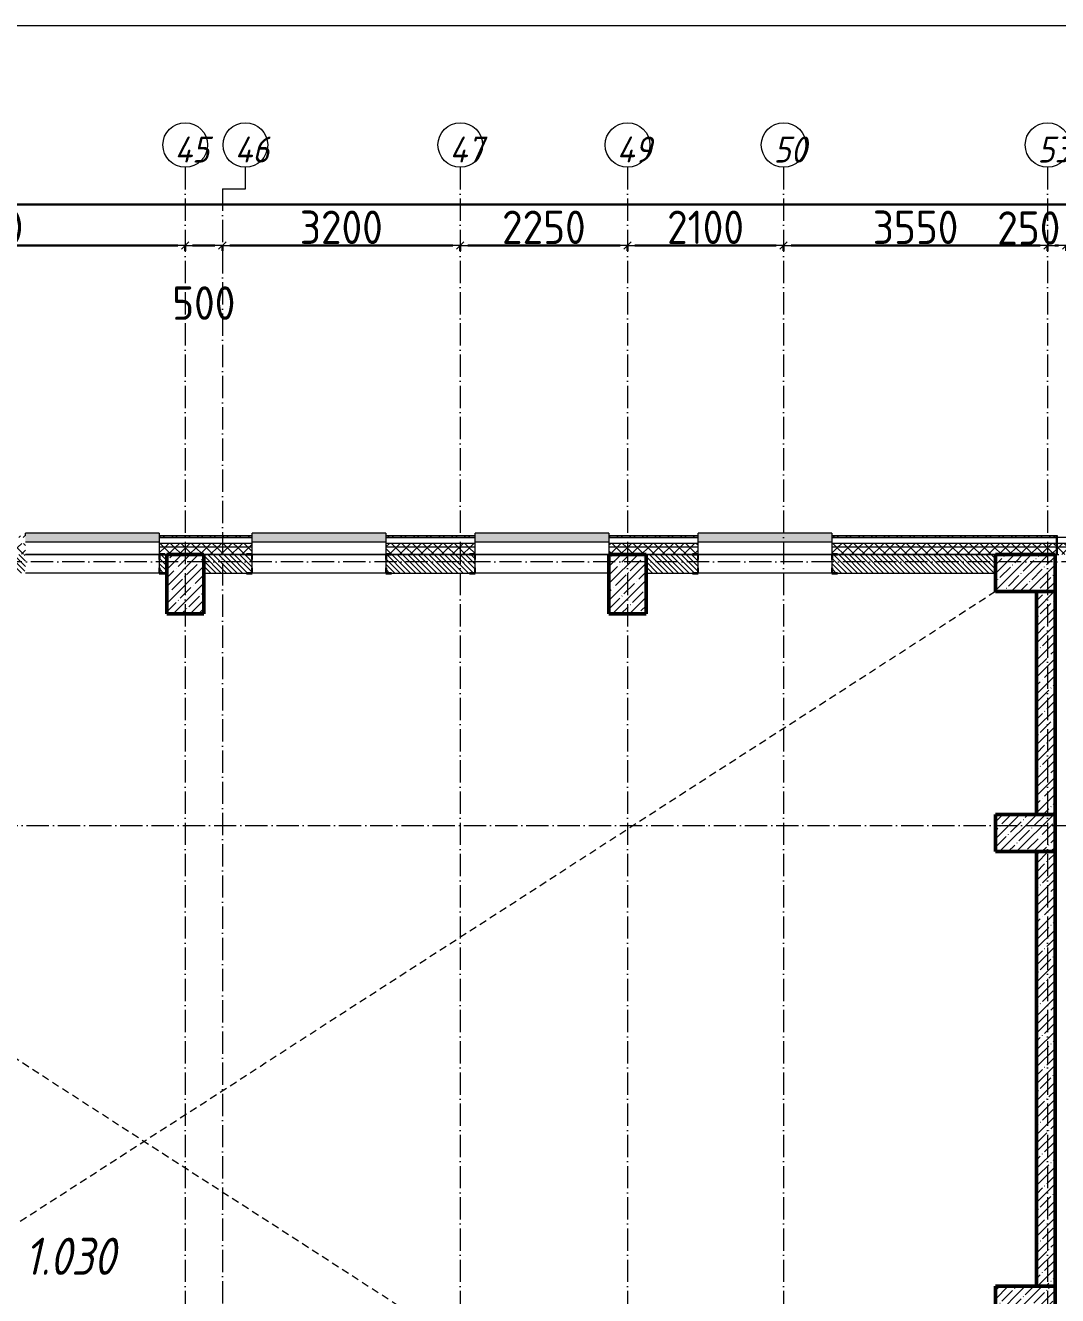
# Model space of a CAD drawing. Header units: millimetres. Extents: x -17017 to 628417, y -109036 to 199237.
# Drawn here: x 104110 to 117995, y 139420 to 156516 of the extents above; entities that cross this region are included whole.
import ezdxf

# ---------------------------------------------------------------- set-up
doc = ezdxf.new("R2010")
doc.units = ezdxf.units.MM
doc.linetypes.add('200_ШТРИХ_ш1п0_6_', pattern=[160, 100, -60])
doc.linetypes.add('50_200_ШТРИХ_1Т_ш5_п1_п1_', pattern=[700, 500, -100, 0, -100])
for name, color, linetype, lineweight in [('3.1) ЖБ окна 1.2 м', 102, 'Continuous', 30), ('A-____-____-DIMS', 7, 'Continuous', 9), ('A-DETL-____-OTLN-3', 7, '200_ШТРИХ_ш1п0_6_', 9), ('A-GENM-____-MCUT', 7, 'Continuous', 25), ('A-GENM-____-OTLN-1', 7, 'Continuous', 25), ('A-GLAZ-____-OTLN', 7, 'Continuous', 9), ('A-WALL-____-MCUT', 7, 'Continuous', 13), ('A-WALL-____-MCUT-1', 7, 'Continuous', 9), ('A-WALL-____-MCUT-2', 7, 'Continuous', 50), ('A-WALL-____-OTLN', 7, 'Continuous', 9), ('A-WALL-____-PATT-1', 7, 'Continuous', 9), ('A-WALL-FNSH-MCUT-1', 7, 'Continuous', 9), ('S-COLS-____-MCUT', 7, 'Continuous', 50), ('S-COLS-____-OTLN', 7, 'Continuous', 9), ('S-GRID-____-IDEN', 7, 'Continuous', 9), ('S-GRID-____-OTLN', 7, 'Continuous', 9), ('S-GRID-____-OTLN-1', 7, '50_200_ШТРИХ_1Т_ш5_п1_п1_', 9), ('Марки помещений', 7, 'Continuous', 9)]:
    doc.layers.add(name, color=color, linetype=linetype, lineweight=lineweight)
doc.layers.add('A-GLAZ-____-OTLN-1', color=7, linetype='Continuous', lineweight=9, true_color=0xc0c0c0)
doc.styles.add('ISOCPEUR_I_2', font='isocpeui.ttf', dxfattribs={"width": 0.85, "height": 2.3})
doc.styles.add('ISOCPEUR_I_9', font='isocpeui.ttf', dxfattribs={"width": 0.9, "height": 250})
doc.styles.add('СПДС', font='isocpeur.ttf', dxfattribs={"width": 0.9})
doc.dimstyles.new('Размера А3', dxfattribs={"dimtxt": 200, "dimasz": 100, "dimexe": 70, "dimexo": 100, "dimgap": 20, "dimtad": 1, "dimdec": 0, "dimrnd": 10, "dimzin": 0, "dimdsep": 46, "dimtxsty": 'СПДС', "dimblk": 'ARROWHEAD_6', "dimcen": 1, "dimclrd": 256, "dimclre": 256, "dimclrt": 256, "dimazin": 0, "dimtfac": 1, "dimtdec": 0, "dimtmove": 2, "dimatfit": 3, "dimfxl": 1, "dimtolj": 1, "dimtzin": 0, "dimarcsym": 0})
pattern_1 = [(45, (43259.71, 63713.66), (-70.71068, 70.71068), []), (135, (43259.71, 63713.66), (-70.71068, -70.71068), [])]
pattern_2 = [(45, (43259.71, 63713.66), (-114.04925, 114.04925), []), (45, (43373.76, 63713.66), (-114.04925, 114.04925), [201.612, -40.322, 3.353, -36.97])]
pattern_3 = [(135, (43259.71, 63713.66), (-35.35534, -35.35534), [])]

# ---------------------------------------------------------------- blocks, each defined once
blk = doc.blocks.new('BSC_Колонна _Прямоугольная - 500х800-V79-АР1_План отверстий 2 этажа в осях 1-64_Ю-ЯЯ')
at = {"layer": 'S-COLS-____-OTLN'}
h = blk.add_hatch(dxfattribs=at)
h.set_pattern_fill('FP_92', color=256, style=0, pattern_type=2)
h.set_pattern_definition([(225, (63000, 85281.04), (114.04925, -114.04925), []), (225, (62885.95, 85281.04), (114.04925, -114.04925), [201.613, -40.323, 3.353, -36.97])])
h.paths.add_polyline_path([(250, 400), (-250, 400), (-250, -400), (250, -400)], flags=0)
at = {"layer": 'S-COLS-____-MCUT'}
for p, q in [((250, 400), (-250, 400)), ((-250, 400), (-250, -400)), ((250, -400), (250, 400)), ((-250, -400), (250, -400))]:
    blk.add_line(p, q, dxfattribs=at)
blk = doc.blocks.new('BSC_Колонна _Прямоугольная - 500х800-V80-АР1_План отверстий 2 этажа в осях 1-64_Ю-ЯЯ')
at = {"layer": 'S-COLS-____-OTLN'}
h = blk.add_hatch(dxfattribs=at)
h.set_pattern_fill('FP_93', color=256, style=0, pattern_type=2)
h.set_pattern_definition([(225, (68950, 85281.04), (114.04925, -114.04925), []), (225, (68835.95, 85281.04), (114.04925, -114.04925), [201.613, -40.323, 3.353, -36.97])])
h.paths.add_polyline_path([(250, 400), (-250, 400), (-250, -400), (250, -400)], flags=0)
at = {"layer": 'S-COLS-____-MCUT'}
for p, q in [((250, 400), (-250, 400)), ((-250, 400), (-250, -400)), ((250, -400), (250, 400)), ((-250, -400), (250, -400))]:
    blk.add_line(p, q, dxfattribs=at)
blk = doc.blocks.new('BSC_Колонна _Прямоугольная - 500х800-V81-АР1_План отверстий 2 этажа в осях 1-64_Ю-ЯЯ')
at = {"layer": 'S-COLS-____-OTLN'}
h = blk.add_hatch(dxfattribs=at)
h.set_pattern_fill('FP_94', color=256, style=0, pattern_type=2)
h.set_pattern_definition([(315, (-85431.04, 74300), (114.04925, 114.04925), []), (315, (-85431.04, 74185.95), (114.04925, 114.04925), [201.613, -40.323, 3.353, -36.97])])
h.paths.add_polyline_path([(-250, 400), (-250, -400), (250, -400), (250, 400)], flags=0)
at = {"layer": 'S-COLS-____-MCUT'}
for p, q in [((250, 400), (-250, 400)), ((-250, 400), (-250, -400)), ((250, -400), (250, 400)), ((-250, -400), (250, -400))]:
    blk.add_line(p, q, dxfattribs=at)
blk = doc.blocks.new('BSC_Колонна _Прямоугольная - 500х800-V82-АР1_План отверстий 2 этажа в осях 1-64_Ю-ЯЯ')
at = {"layer": 'S-COLS-____-OTLN'}
h = blk.add_hatch(dxfattribs=at)
h.set_pattern_fill('FP_95', color=256, style=0, pattern_type=2)
h.set_pattern_definition([(315, (-81931.04, 74300), (114.04925, 114.04925), []), (315, (-81931.04, 74185.95), (114.04925, 114.04925), [201.613, -40.323, 3.353, -36.97])])
h.paths.add_polyline_path([(-250, 400), (-250, -400), (250, -400), (250, 400)], flags=0)
at = {"layer": 'S-COLS-____-MCUT'}
for p, q in [((250, 400), (-250, 400)), ((-250, 400), (-250, -400)), ((250, -400), (250, 400)), ((-250, -400), (250, -400))]:
    blk.add_line(p, q, dxfattribs=at)
blk = doc.blocks.new('BSC_Колонна _Прямоугольная - 500х800-V83-АР1_План отверстий 2 этажа в осях 1-64_Ю-ЯЯ')
at = {"layer": 'S-COLS-____-OTLN'}
h = blk.add_hatch(dxfattribs=at)
h.set_pattern_fill('FP_96', color=256, style=0, pattern_type=2)
h.set_pattern_definition([(315, (-75581.04, 74300), (114.04925, 114.04925), []), (315, (-75581.04, 74185.95), (114.04925, 114.04925), [201.613, -40.323, 3.353, -36.97])])
h.paths.add_polyline_path([(-250, 400), (-250, -400), (250, -400), (250, 400)], flags=0)
at = {"layer": 'S-COLS-____-MCUT'}
for p, q in [((250, 400), (-250, 400)), ((-250, 400), (-250, -400)), ((250, -400), (250, 400)), ((-250, -400), (250, -400))]:
    blk.add_line(p, q, dxfattribs=at)
blk = doc.blocks.new('Фахверк_СКБ_Уголок - 250_2700-27497298-АР1_План отверстий 2 этажа в осях 1-64_Ю-ЯЯ')
at = {"layer": 'A-GENM-____-MCUT'}
for p, q in [((200, 181), (125, 181)), ((125, 181), (125, 106)), ((131, 106), (131, 175)), ((131, 175), (200, 175)), ((200, 175), (200, 181)), ((125, 106), (131, 106)), ((131, -6), (125, -6)), ((125, -6), (125, -81)), ((125, -81), (200, -81)), ((131, -75), (131, -6)), ((200, -75), (131, -75)), ((200, -81), (200, -75))]:
    blk.add_line(p, q, dxfattribs=at)
blk = doc.blocks.new('Фахверк_СКБ_Уголок - 250_2700_1-27501432-АР1_План отверстий 2 этажа в осях 1-64_Ю-ЯЯ')
at = {"layer": 'A-GENM-____-MCUT'}
for p, q in [((200, 181), (125, 181)), ((125, 181), (125, 106)), ((131, 106), (131, 175)), ((131, 175), (200, 175)), ((200, 175), (200, 181)), ((125, 106), (131, 106)), ((131, -6), (125, -6)), ((125, -6), (125, -81)), ((125, -81), (200, -81)), ((131, -75), (131, -6)), ((200, -75), (131, -75)), ((200, -81), (200, -75))]:
    blk.add_line(p, q, dxfattribs=at)
blk = doc.blocks.new('Отлив_СКБ - Отлив витража_120_НВФ-31885689-АР1_План отверстий 2 этажа в осях 1-64_Ю-ЯЯ')
at = {"layer": 'A-GLAZ-____-OTLN-1'}
for points in [[(1800, 2), (1800, 120), (0, 120), (0, 2), (737, 2)], [(1800, 0), (1800, 2), (0, 2), (0, 0), (737, 0)]]:
    blk.add_hatch(color=256, dxfattribs=at).paths.add_polyline_path(points, flags=0)
at = {"layer": 'A-GLAZ-____-OTLN'}
for p, q in [((0, 83), (0, 120)), ((1800, 120), (0, 120)), ((0, 2), (1800, 2)), ((1800, 120), (1800, 83)), ((1800, 0), (0, 0))]:
    blk.add_line(p, q, dxfattribs=at)
blk = doc.blocks.new('Стены 2 - Стены 4-31194547-АР1_План отверстий 2 этажа в осях 1-64_Ю-ЯЯ')
at = {"layer": 'A-WALL-____-MCUT'}
for p, q in [((-1799, 41030), (-1799, 41010)), ((-1549, 41030), (-1799, 41030)), ((-1799, 41010), (-1549, 41010)), ((-1549, 41010), (-1549, 41030))]:
    blk.add_line(p, q, dxfattribs=at)
blk = doc.blocks.new('Ось сетки - Круг_Ø6_00__ISO-2_5_0_9K_-25732049-АР1_План отверстий 2 этажа в осях 1-64_Ю-ЯЯ')
at = {"layer": 'S-GRID-____-IDEN'}
blk.add_circle((0, 0), 3, dxfattribs=at)
blk = doc.blocks.new('ARROWHEAD_6')
at = {"color": 0, "linetype": 'Continuous'}
for p, q in [((0, 0), (-1, 0)), ((-0.5, -0.5), (0.5, 0.5))]:
    blk.add_line(p, q, dxfattribs=at)
blk = doc.blocks.new('*D2780')
at = {"layer": 'A-____-____-DIMS', "lineweight": -2, "transparency": 16777216}
for p, q in [((41908, 548862), (41908, 548786)), ((42008, 548856), (47308, 548856)), ((47408, 548862), (47408, 548786))]:
    blk.add_line(p, q, dxfattribs=at)
at = {"layer": 'Defpoints', "color": 0, "transparency": 16777216}
for p in [(41908, 548962), (47408, 548962), (47408, 548856)]:
    blk.add_point(p, dxfattribs=at)
at = {"layer": 'A-____-____-DIMS', "lineweight": -2, "transparency": 16777216, "xscale": 100, "yscale": 100, "zscale": 100, "rotation": 180}
blk.add_blockref('ARROWHEAD_6', (41908, 548856), dxfattribs=at)
at = {"layer": 'A-____-____-DIMS', "lineweight": -2, "transparency": 16777216, "xscale": 100, "yscale": 100, "zscale": 100}
blk.add_blockref('ARROWHEAD_6', (47408, 548856), dxfattribs=at)
at = {"layer": 'A-____-____-DIMS', "transparency": 16777216, "insert": (44658, 549101), "char_height": 450, "width": 2.49, "attachment_point": 5, "style": 'СПДС'}
blk.add_mtext('\\A1;5500', dxfattribs=at)
blk = doc.blocks.new('*D2781')
at = {"layer": 'A-____-____-DIMS', "lineweight": -2, "transparency": 16777216}
for p, q in [((47408, 548862), (47408, 548786)), ((47508, 548856), (47808, 548856)), ((47908, 548862), (47908, 548786))]:
    blk.add_line(p, q, dxfattribs=at)
at = {"layer": 'Defpoints', "color": 0, "transparency": 16777216}
for p in [(47408, 548962), (47908, 548962), (47908, 548856)]:
    blk.add_point(p, dxfattribs=at)
at = {"layer": 'A-____-____-DIMS', "lineweight": -2, "transparency": 16777216, "xscale": 100, "yscale": 100, "zscale": 100, "rotation": 180}
blk.add_blockref('ARROWHEAD_6', (47408, 548856), dxfattribs=at)
at = {"layer": 'A-____-____-DIMS', "lineweight": -2, "transparency": 16777216, "xscale": 100, "yscale": 100, "zscale": 100}
blk.add_blockref('ARROWHEAD_6', (47908, 548856), dxfattribs=at)
at = {"layer": 'A-____-____-DIMS', "transparency": 16777216, "insert": (47658, 548081), "char_height": 450, "width": 1.87, "attachment_point": 5, "style": 'СПДС'}
blk.add_mtext('\\A1;500', dxfattribs=at)
blk = doc.blocks.new('*D2782')
at = {"layer": 'A-____-____-DIMS', "lineweight": -2, "transparency": 16777216}
for p, q in [((47908, 548862), (47908, 548786)), ((48008, 548856), (51008, 548856)), ((51108, 548862), (51108, 548786))]:
    blk.add_line(p, q, dxfattribs=at)
at = {"layer": 'Defpoints', "color": 0, "transparency": 16777216}
for p in [(47908, 548962), (51108, 548962), (51108, 548856)]:
    blk.add_point(p, dxfattribs=at)
at = {"layer": 'A-____-____-DIMS', "lineweight": -2, "transparency": 16777216, "xscale": 100, "yscale": 100, "zscale": 100, "rotation": 180}
blk.add_blockref('ARROWHEAD_6', (47908, 548856), dxfattribs=at)
at = {"layer": 'A-____-____-DIMS', "lineweight": -2, "transparency": 16777216, "xscale": 100, "yscale": 100, "zscale": 100}
blk.add_blockref('ARROWHEAD_6', (51108, 548856), dxfattribs=at)
at = {"layer": 'A-____-____-DIMS', "transparency": 16777216, "insert": (49508, 549101), "char_height": 450, "width": 2.49, "attachment_point": 5, "style": 'СПДС'}
blk.add_mtext('\\A1;3200', dxfattribs=at)
blk = doc.blocks.new('*D2783')
at = {"layer": 'A-____-____-DIMS', "lineweight": -2, "transparency": 16777216}
for p, q in [((51108, 548862), (51108, 548786)), ((51208, 548856), (53258, 548856)), ((53358, 548862), (53358, 548786))]:
    blk.add_line(p, q, dxfattribs=at)
at = {"layer": 'Defpoints', "color": 0, "transparency": 16777216}
for p in [(51108, 548962), (53358, 548962), (53358, 548856)]:
    blk.add_point(p, dxfattribs=at)
at = {"layer": 'A-____-____-DIMS', "lineweight": -2, "transparency": 16777216, "xscale": 100, "yscale": 100, "zscale": 100, "rotation": 180}
blk.add_blockref('ARROWHEAD_6', (51108, 548856), dxfattribs=at)
at = {"layer": 'A-____-____-DIMS', "lineweight": -2, "transparency": 16777216, "xscale": 100, "yscale": 100, "zscale": 100}
blk.add_blockref('ARROWHEAD_6', (53358, 548856), dxfattribs=at)
at = {"layer": 'A-____-____-DIMS', "transparency": 16777216, "insert": (52233, 549101), "char_height": 450, "width": 2.49, "attachment_point": 5, "style": 'СПДС'}
blk.add_mtext('\\A1;2250', dxfattribs=at)
blk = doc.blocks.new('*D2784')
at = {"layer": 'A-____-____-DIMS', "lineweight": -2, "transparency": 16777216}
for p, q in [((53358, 548862), (53358, 548786)), ((53458, 548856), (55358, 548856)), ((55458, 548862), (55458, 548786))]:
    blk.add_line(p, q, dxfattribs=at)
at = {"layer": 'Defpoints', "color": 0, "transparency": 16777216}
for p in [(53358, 548962), (55458, 548962), (55458, 548856)]:
    blk.add_point(p, dxfattribs=at)
at = {"layer": 'A-____-____-DIMS', "lineweight": -2, "transparency": 16777216, "xscale": 100, "yscale": 100, "zscale": 100, "rotation": 180}
blk.add_blockref('ARROWHEAD_6', (53358, 548856), dxfattribs=at)
at = {"layer": 'A-____-____-DIMS', "lineweight": -2, "transparency": 16777216, "xscale": 100, "yscale": 100, "zscale": 100}
blk.add_blockref('ARROWHEAD_6', (55458, 548856), dxfattribs=at)
at = {"layer": 'A-____-____-DIMS', "transparency": 16777216, "insert": (54408, 549101), "char_height": 450, "width": 2.3, "attachment_point": 5, "style": 'СПДС'}
blk.add_mtext('\\A1;2100', dxfattribs=at)
blk = doc.blocks.new('*D2785')
at = {"layer": 'A-____-____-DIMS', "lineweight": -2, "transparency": 16777216}
for p, q in [((55458, 548862), (55458, 548786)), ((55558, 548856), (58908, 548856)), ((59008, 548862), (59008, 548786))]:
    blk.add_line(p, q, dxfattribs=at)
at = {"layer": 'Defpoints', "color": 0, "transparency": 16777216}
for p in [(55458, 548962), (59008, 548962), (59008, 548856)]:
    blk.add_point(p, dxfattribs=at)
at = {"layer": 'A-____-____-DIMS', "lineweight": -2, "transparency": 16777216, "xscale": 100, "yscale": 100, "zscale": 100, "rotation": 180}
blk.add_blockref('ARROWHEAD_6', (55458, 548856), dxfattribs=at)
at = {"layer": 'A-____-____-DIMS', "lineweight": -2, "transparency": 16777216, "xscale": 100, "yscale": 100, "zscale": 100}
blk.add_blockref('ARROWHEAD_6', (59008, 548856), dxfattribs=at)
at = {"layer": 'A-____-____-DIMS', "transparency": 16777216, "insert": (57233, 549101), "char_height": 450, "width": 2.49, "attachment_point": 5, "style": 'СПДС'}
blk.add_mtext('\\A1;3550', dxfattribs=at)
blk = doc.blocks.new('*D2786')
at = {"layer": 'A-____-____-DIMS', "lineweight": -2, "transparency": 16777216}
for p, q in [((59008, 548862), (59008, 548786)), ((59108, 548856), (59158, 548856)), ((59258, 548862), (59258, 548786))]:
    blk.add_line(p, q, dxfattribs=at)
at = {"layer": 'Defpoints', "color": 0, "transparency": 16777216}
for p in [(59008, 548962), (59258, 548962), (59258, 548856)]:
    blk.add_point(p, dxfattribs=at)
at = {"layer": 'A-____-____-DIMS', "lineweight": -2, "transparency": 16777216, "xscale": 100, "yscale": 100, "zscale": 100, "rotation": 180}
blk.add_blockref('ARROWHEAD_6', (59008, 548856), dxfattribs=at)
at = {"layer": 'A-____-____-DIMS', "lineweight": -2, "transparency": 16777216, "xscale": 100, "yscale": 100, "zscale": 100}
blk.add_blockref('ARROWHEAD_6', (59258, 548856), dxfattribs=at)
at = {"layer": 'A-____-____-DIMS', "transparency": 16777216, "insert": (58332, 549316), "char_height": 450, "width": 1.87, "attachment_point": 1, "line_spacing_factor": 1.149209, "style": 'СПДС'}
blk.add_mtext('\\A1;250', dxfattribs=at)
blk = doc.blocks.new('*D2793')
at = {"layer": 'A-____-____-DIMS', "lineweight": -2, "transparency": 16777216}
for p, q in [((-17942, 549415), (-17942, 549339)), ((-17842, 549409), (32942, 549409)), ((85458, 549409), (34521, 549409)), ((85558, 549415), (85558, 549339))]:
    blk.add_line(p, q, dxfattribs=at)
at = {"layer": 'Defpoints', "color": 0, "transparency": 16777216}
for p in [(-17942, 549515), (85558, 549515), (85558, 549409)]:
    blk.add_point(p, dxfattribs=at)
at = {"layer": 'A-____-____-DIMS', "lineweight": -2, "transparency": 16777216, "xscale": 100, "yscale": 100, "zscale": 100, "rotation": 180}
blk.add_blockref('ARROWHEAD_6', (-17942, 549409), dxfattribs=at)
at = {"layer": 'A-____-____-DIMS', "lineweight": -2, "transparency": 16777216, "xscale": 100, "yscale": 100, "zscale": 100}
blk.add_blockref('ARROWHEAD_6', (85558, 549409), dxfattribs=at)
at = {"layer": 'A-____-____-DIMS', "transparency": 16777216, "insert": (32962, 549869), "char_height": 450, "width": 3.54, "attachment_point": 1, "line_spacing_factor": 1.149209, "style": 'СПДС'}
blk.add_mtext('\\A1;103500', dxfattribs=at)
blk = doc.blocks.new('2этаж')
at = {"layer": 'S-GRID-____-OTLN-1', "color": 251, "ltscale": 0.6, "true_color": 0x636466}
for p, q in [((47408.3, 549908.8), (47408.3, 511907.5)), ((51108.3, 549908.8), (51108.3, 511907.5)), ((53358.3, 549908.8), (53358.3, 511907.5)), ((55458.3, 549908.8), (55458.3, 498997)), ((59008.3, 549908.8), (59008.3, 498997)), ((47908.3, 549620.5), (47908.3, 512048.6)), ((88482.7, 544597), (-20260.4, 544597)), ((-20260.4, 541047), (88482.7, 541047))]:
    blk.add_line(p, q, dxfattribs=at)
at = {"layer": 'S-GRID-____-IDEN', "xscale": 99.99999999999993, "yscale": 99.99999999999993, "zscale": 99.99999999999993, "rotation": 180}
for p in [(47408.3, 550208.8), (48217.8, 550208.8), (51108.3, 550208.8), (53358.3, 550208.8), (55458.3, 550208.8), (59008.3, 550208.8)]:
    blk.add_blockref('Ось сетки - Круг_Ø6_00__ISO-2_5_0_9K_-25732049-АР1_План отверстий 2 этажа в осях 1-64_Ю-ЯЯ', p, dxfattribs=at)
at = {"layer": 'S-GRID-____-IDEN', "char_height": 350, "attachment_point": 1, "style": 'ISOCPEUR_I_9'}
for s, insert, width in [('45', (47265, 550322.7), 425.696), ('46', (48074.4, 550322.7), 425.696), ('47', (50965, 550322.7), 425.696), ('49', (53215, 550322.7), 425.696), ('50', (55324, 550322.7), 404.05), ('53', (58874, 550322.7), 404.05)]:
    blk.add_mtext(s, dxfattribs=dict(at, insert=insert, width=width))
at = {"layer": 'A-____-____-DIMS'}
for base, p1, p2, picture, middle in [((85558.3, 549408.6), (-17941.7, 549514.7), (85558.3, 549514.7), '*D2793', (33731.2, 549568.6)), ((59258.3, 548856.4), (59008.3, 548962.5), (59258.3, 548962.5), '*D2786', (58716.7, 549016.3))]:
    dim = blk.add_linear_dim(base=base, p1=p1, p2=p2, dimstyle='Размера А3', override={"dimtxt": 450}, dxfattribs=at)
    dim.commit()
    dim.dimension.update_dxf_attribs({"geometry": picture, "text_midpoint": middle, "dimtype": 160})
for base, p1, p2, picture, middle in [((47408.3, 548856.4), (41908.3, 548962.5), (47408.3, 548962.5), '*D2780', (44658.3, 549101.4)), ((51108.3, 548856.4), (47908.3, 548962.5), (51108.3, 548962.5), '*D2782', (49508.3, 549101.4)), ((53358.3, 548856.4), (51108.3, 548962.5), (53358.3, 548962.5), '*D2783', (52233.3, 549101.4)), ((55458.3, 548856.4), (53358.3, 548962.5), (55458.3, 548962.5), '*D2784', (54408.3, 549101.4)), ((59008.3, 548856.4), (55458.3, 548962.5), (59008.3, 548962.5), '*D2785', (57233.3, 549101.4)), ((47908.3, 548856.4), (47408.3, 548962.5), (47908.3, 548962.5), '*D2781', (47658.3, 548081.4))]:
    dim = blk.add_linear_dim(base=base, p1=p1, p2=p2, dimstyle='Размера А3', override={"dimtxt": 450}, dxfattribs=at)
    dim.commit()
    dim.dimension.update_dxf_attribs({"geometry": picture, "text_midpoint": middle})

msp = doc.modelspace()

# ---------------------------------------------------------------- hatches: boundary and pattern name
at = {"layer": 'A-WALL-____-PATT-1'}
h = msp.add_hatch(dxfattribs=at)
h.set_pattern_fill('FP_3', color=256, style=0, pattern_type=2)
h.set_pattern_definition([(45, (43259.71, 63713.66), (-85.53659, 85.53659), []), (45, (43316.74, 63713.66), (-85.53659, 85.53659), [])])
h.paths.add_polyline_path([(117975, 149625), (117975, 149645), (114960, 149645), (114960, 149625), (117480, 149625)], flags=0)
h.paths.add_polyline_path([(113160, 149625), (113160, 149645), (111960, 149645), (111960, 149625)], flags=0)
h.paths.add_polyline_path([(110160, 149625), (110160, 149645), (108960, 149645), (108960, 149625)], flags=0)
h.paths.add_polyline_path([(107160, 149625), (107160, 149645), (105910, 149645), (105910, 149625), (106875, 149625)], flags=0)
h.paths.add_polyline_path([(104110, 149625), (104110, 149645), (102910, 149645), (102910, 149625), (103340, 149625)], flags=0)
h.paths.add_polyline_path([(100688, 149625), (101110, 149625), (101110, 149645), (99910, 149645), (99910, 149625)], flags=0)
h.paths.add_polyline_path([(95110, 149625), (95110, 149645), (93445, 149645), (93445, 149625), (94502, 149625)], flags=0)
h.paths.add_polyline_path([(98110, 149625), (98110, 149645), (96910, 149645), (96910, 149625)], flags=0)
h = msp.add_hatch(dxfattribs=at)
h.set_pattern_fill('FP_1', color=256, style=0, pattern_type=2)
h.set_pattern_definition(pattern_1)
h.paths.add_polyline_path([(144610, 149495), (144660, 149495), (144660, 149545), (137760, 149545), (137760, 149495), (142225, 149495)], flags=0)
h.paths.add_polyline_path([(132503, 149495), (133210, 149495), (133210, 149545), (132010, 149545), (132010, 149495)], flags=0)
h.paths.add_polyline_path([(135010, 149495), (136760, 149495), (136760, 149545), (135010, 149545)], flags=0)
h.paths.add_polyline_path([(130210, 149495), (130210, 149545), (129085, 149545), (129085, 149495), (129852, 149495)], flags=0)
h.paths.add_polyline_path([(127285, 149495), (127285, 149545), (126160, 149545), (126160, 149495), (127201, 149495)], flags=0)
h.paths.add_polyline_path([(120310, 149495), (121510, 149495), (121510, 149545), (120310, 149545)], flags=0)
h.paths.add_polyline_path([(118510, 149495), (118510, 149545), (114960, 149545), (114960, 149495), (117480, 149495)], flags=0)
h.paths.add_polyline_path([(113160, 149495), (113160, 149545), (111960, 149545), (111960, 149495)], flags=0)
h.paths.add_polyline_path([(110160, 149495), (110160, 149545), (108960, 149545), (108960, 149495)], flags=0)
h.paths.add_polyline_path([(107160, 149495), (107160, 149545), (105910, 149545), (105910, 149495), (106875, 149495)], flags=0)
h.paths.add_polyline_path([(103340, 149495), (104110, 149495), (104110, 149545), (102910, 149545), (102910, 149495)], flags=0)
h.paths.add_polyline_path([(101110, 149495), (101110, 149545), (99910, 149545), (99910, 149495), (100688, 149495)], flags=0)
h.paths.add_polyline_path([(98110, 149495), (98110, 149545), (96910, 149545), (96910, 149495)], flags=0)
h.paths.add_polyline_path([(94502, 149495), (95110, 149495), (95110, 149545), (93460, 149545), (93460, 149495), (93618, 149495)], flags=0)
h = msp.add_hatch(dxfattribs=at)
h.set_pattern_fill('FP_1', color=256, style=0, pattern_type=2)
h.set_pattern_definition(pattern_1)
h.paths.add_polyline_path([(144510, 149395), (144610, 149395), (144610, 149495), (137760, 149495), (137760, 149395), (142225, 149395)], flags=0)
h.paths.add_polyline_path([(136260, 149395), (136760, 149395), (136760, 149495), (135010, 149495), (135010, 149401), (135085, 149401), (135085, 149395), (135155, 149395)], flags=0)
h.paths.add_polyline_path([(132503, 149395), (133135, 149395), (133135, 149401), (133210, 149401), (133210, 149495), (132010, 149495), (132010, 149395)], flags=0)
h.paths.add_polyline_path([(129852, 149395), (130135, 149395), (130135, 149401), (130210, 149401), (130210, 149495), (129085, 149495), (129085, 149401), (129160, 149401), (129160, 149395)], flags=0)
h.paths.add_polyline_path([(127201, 149395), (127210, 149395), (127210, 149401), (127285, 149401), (127285, 149495), (126160, 149495), (126160, 149395), (126660, 149395)], flags=0)
h.paths.add_polyline_path([(120760, 149395), (121435, 149395), (121435, 149401), (121510, 149401), (121510, 149495), (120310, 149495), (120310, 149401), (120385, 149401), (120385, 149395)], flags=0)
h.paths.add_polyline_path([(118510, 149395), (118510, 149495), (114960, 149495), (114960, 149401), (115035, 149401), (115035, 149395), (118010, 149395)], flags=0)
h.paths.add_polyline_path([(111960, 149395), (113085, 149395), (113085, 149401), (113160, 149401), (113160, 149495), (111960, 149495)], flags=0)
h.paths.add_polyline_path([(109035, 149395), (110085, 149395), (110085, 149401), (110160, 149401), (110160, 149495), (108960, 149495), (108960, 149401), (109035, 149401)], flags=0)
h.paths.add_polyline_path([(107085, 149395), (107085, 149401), (107160, 149401), (107160, 149495), (105910, 149495), (105910, 149401), (105985, 149401), (105985, 149395), (106875, 149395)], flags=0)
h.paths.add_polyline_path([(104035, 149395), (104035, 149401), (104110, 149401), (104110, 149495), (102910, 149495), (102910, 149401), (102985, 149401), (102985, 149395), (103340, 149395)], flags=0)
h.paths.add_polyline_path([(101035, 149395), (101035, 149401), (101110, 149401), (101110, 149495), (99910, 149495), (99910, 149401), (99985, 149401), (99985, 149395), (100688, 149395)], flags=0)
h.paths.add_polyline_path([(96985, 149395), (98035, 149395), (98035, 149401), (98110, 149401), (98110, 149495), (96910, 149495), (96910, 149401), (96985, 149401)], flags=0)
h.paths.add_polyline_path([(95035, 149395), (95035, 149401), (95110, 149401), (95110, 149495), (93460, 149495), (93460, 149395), (94502, 149395)], flags=0)
h = msp.add_hatch(dxfattribs=at)
h.set_pattern_fill('FP_6', color=256, style=0, pattern_type=2)
h.set_pattern_definition(pattern_3)
h.paths.add_polyline_path([(103340, 149145), (104104, 149145), (104104, 149214), (104110, 149214), (104110, 149326), (104104, 149326), (104104, 149395), (102916, 149395), (102916, 149326), (102910, 149326), (102910, 149214), (102916, 149214), (102916, 149145), (102985, 149145)], flags=0)
h.paths.add_polyline_path([(105916, 149145), (106010, 149145), (106010, 149395), (105916, 149395), (105916, 149326), (105910, 149326), (105910, 149214), (105916, 149214)], flags=0)
h.paths.add_polyline_path([(101104, 149145), (101104, 149214), (101110, 149214), (101110, 149326), (101104, 149326), (101104, 149395), (100510, 149395), (100510, 149145), (101035, 149145)], flags=0)
h = msp.add_hatch(dxfattribs=at)
h.set_pattern_fill('FP_6', color=256, style=0, pattern_type=2)
h.set_pattern_definition(pattern_3)
h.paths.add_polyline_path([(110085, 149145), (110154, 149145), (110154, 149214), (110160, 149214), (110160, 149326), (110154, 149326), (110154, 149395), (108966, 149395), (108966, 149326), (108960, 149326), (108960, 149214), (108966, 149214), (108966, 149145), (109035, 149145)], flags=0)
h.paths.add_polyline_path([(106875, 149145), (107154, 149145), (107154, 149214), (107160, 149214), (107160, 149326), (107154, 149326), (107154, 149395), (106510, 149395), (106510, 149145)], flags=0)
h = msp.add_hatch(dxfattribs=at)
h.set_pattern_fill('FP_6', color=256, style=0, pattern_type=2)
h.set_pattern_definition(pattern_3)
h.paths.add_polyline_path([(117160, 149145), (117160, 149395), (114966, 149395), (114966, 149326), (114960, 149326), (114960, 149214), (114966, 149214), (114966, 149145), (115035, 149145)], flags=0)
h.paths.add_polyline_path([(113085, 149145), (113154, 149145), (113154, 149214), (113160, 149214), (113160, 149326), (113154, 149326), (113154, 149395), (112460, 149395), (112460, 149145)], flags=0)
h = msp.add_hatch(dxfattribs=at)
h.set_pattern_fill('FP_13', color=256, style=0, pattern_type=2)
h.set_pattern_definition(pattern_2)
h.paths.add_polyline_path([(117960, 145895), (117960, 148895), (117710, 148895), (117710, 145895)], flags=0)
h = msp.add_hatch(dxfattribs=at)
h.set_pattern_fill('FP_13', color=256, style=0, pattern_type=2)
h.set_pattern_definition(pattern_2)
h.paths.add_polyline_path([(117710, 139545), (117960, 139545), (117960, 145395), (117710, 145395), (117710, 140311)], flags=0)

# ---------------------------------------------------------------- linework, layer by layer
at = {"color": 1, "lineweight": 0}
msp.add_lwpolyline([(35697, 156516), (148933, 156516), (148933, 57688), (35697, 57688)], close=True, dxfattribs=at)
at = {"layer": 'A-DETL-____-OTLN-3'}
for p, q in [((94260, 148895), (117160, 134095)), ((117160, 148895), (94260, 134095))]:
    msp.add_line(p, q, dxfattribs=at)
at = {"layer": 'A-WALL-____-MCUT'}
for p, q in [((105910, 149625), (105910, 149401)), ((107160, 149625), (105910, 149625)), ((105910, 149625), (107160, 149625)), ((107160, 149401), (107160, 149625)), ((108960, 149625), (108960, 149401)), ((110160, 149625), (108960, 149625)), ((108960, 149625), (110160, 149625)), ((110160, 149401), (110160, 149625)), ((111960, 149625), (111960, 149395)), ((113160, 149625), (111960, 149625)), ((111960, 149625), (113160, 149625)), ((113160, 149401), (113160, 149625)), ((114960, 149625), (114960, 149401)), ((118510, 149625), (114960, 149625)), ((114960, 149625), (117975, 149625)), ((105910, 149326), (105910, 149214)), ((105985, 149395), (106010, 149395)), ((106010, 149395), (105985, 149395)), ((106510, 149395), (107085, 149395)), ((107085, 149395), (106510, 149395)), ((107160, 149214), (107160, 149326)), ((108960, 149326), (108960, 149214)), ((109035, 149395), (110085, 149395)), ((110085, 149395), (109035, 149395)), ((110160, 149214), (110160, 149326)), ((112460, 149395), (113085, 149395)), ((113085, 149395), (112460, 149395)), ((113160, 149214), (113160, 149326)), ((114960, 149326), (114960, 149214)), ((115035, 149395), (117160, 149395)), ((117160, 149395), (115035, 149395)), ((117960, 149395), (118010, 149395)), ((105985, 149145), (106010, 149145)), ((106510, 149145), (107085, 149145)), ((109035, 149145), (110085, 149145)), ((112460, 149145), (113085, 149145)), ((115035, 149145), (117160, 149145))]:
    msp.add_line(p, q, dxfattribs=at)
at = {"layer": 'A-WALL-____-MCUT-1'}
for p, q in [((107160, 149545), (105910, 149545)), ((107160, 149495), (105910, 149495)), ((110160, 149545), (108960, 149545)), ((110160, 149495), (108960, 149495)), ((113160, 149545), (111960, 149545)), ((113160, 149495), (111960, 149495)), ((118510, 149545), (114960, 149545)), ((118510, 149495), (114960, 149495))]:
    msp.add_line(p, q, dxfattribs=at)
at = {"layer": 'A-WALL-____-MCUT-2'}
for p, q in [((117710, 148895), (117710, 145895)), ((117960, 145895), (117960, 148895)), ((117710, 145395), (117710, 139545)), ((117960, 139545), (117960, 145395))]:
    msp.add_line(p, q, dxfattribs=at)
at = {"layer": 'A-WALL-____-OTLN'}
for p, q in [((105910, 149395), (104110, 149395)), ((104110, 149395), (105910, 149395)), ((108960, 149395), (107160, 149395)), ((107160, 149395), (108960, 149395)), ((111960, 149395), (110160, 149395)), ((110160, 149395), (111960, 149395)), ((114960, 149395), (113160, 149395)), ((113160, 149395), (114960, 149395)), ((105910, 149145), (104110, 149145)), ((108960, 149145), (107160, 149145)), ((111960, 149145), (110160, 149145)), ((114960, 149145), (113160, 149145))]:
    msp.add_line(p, q, dxfattribs=at)
at = {"layer": 'A-WALL-FNSH-MCUT-1'}
for p, q in [((107160, 149645), (105910, 149645)), ((105910, 149645), (105910, 149625)), ((107160, 149625), (107160, 149645)), ((110160, 149645), (108960, 149645)), ((108960, 149645), (108960, 149625)), ((110160, 149625), (110160, 149645)), ((113160, 149645), (111960, 149645)), ((111960, 149645), (111960, 149625)), ((113160, 149625), (113160, 149645)), ((117975, 149645), (114960, 149645)), ((114960, 149645), (114960, 149625)), ((117975, 149625), (117975, 149645))]:
    msp.add_line(p, q, dxfattribs=at)
at = {"layer": 'S-GRID-____-OTLN'}
for p, q in [((107069, 154318), (107069, 154607)), ((106760, 154318), (107069, 154318))]:
    msp.add_line(p, q, dxfattribs=at)

# ---------------------------------------------------------------- block references
at = {"layer": '3.1) ЖБ окна 1.2 м'}
msp.add_blockref('2этаж', (58851, -395302), dxfattribs=at)
at = {"layer": 'A-GENM-____-OTLN-1'}
for name, p in [('Фахверк_СКБ_Уголок - 250_2700_1-27501432-АР1_План отверстий 2 этажа в осях 1-64_Ю-ЯЯ', (105785, 149220)), ('Фахверк_СКБ_Уголок - 250_2700-27497298-АР1_План отверстий 2 этажа в осях 1-64_Ю-ЯЯ', (108835, 149220)), ('Фахверк_СКБ_Уголок - 250_2700-27497298-АР1_План отверстий 2 этажа в осях 1-64_Ю-ЯЯ', (114835, 149220))]:
    msp.add_blockref(name, p, dxfattribs=at)
at = {"layer": 'A-GENM-____-OTLN-1', "rotation": 180}
for p in [(107285, 149320), (110285, 149320), (113285, 149320)]:
    msp.add_blockref('Фахверк_СКБ_Уголок - 250_2700-27497298-АР1_План отверстий 2 этажа в осях 1-64_Ю-ЯЯ', p, dxfattribs=at)
at = {"layer": 'A-GLAZ-____-OTLN'}
for p in [(104110, 149562), (107160, 149562), (110160, 149562), (113160, 149562)]:
    msp.add_blockref('Отлив_СКБ - Отлив витража_120_НВФ-31885689-АР1_План отверстий 2 этажа в осях 1-64_Ю-ЯЯ', p, dxfattribs=at)
at = {"layer": 'A-WALL-____-OTLN', "rotation": 89.9999999999999}
msp.add_blockref('Стены 2 - Стены 4-31194547-АР1_План отверстий 2 этажа в осях 1-64_Ю-ЯЯ', (159005, 151193), dxfattribs=at)
at = {"layer": 'S-COLS-____-OTLN'}
for name, p, rotation in [('BSC_Колонна _Прямоугольная - 500х800-V79-АР1_План отверстий 2 этажа в осях 1-64_Ю-ЯЯ', (106260, 148995), 180), ('BSC_Колонна _Прямоугольная - 500х800-V80-АР1_План отверстий 2 этажа в осях 1-64_Ю-ЯЯ', (112210, 148995), 180), ('BSC_Колонна _Прямоугольная - 500х800-V81-АР1_План отверстий 2 этажа в осях 1-64_Ю-ЯЯ', (117560, 149145), 89.9999999999999), ('BSC_Колонна _Прямоугольная - 500х800-V82-АР1_План отверстий 2 этажа в осях 1-64_Ю-ЯЯ', (117560, 145645), 89.9999999999999), ('BSC_Колонна _Прямоугольная - 500х800-V83-АР1_План отверстий 2 этажа в осях 1-64_Ю-ЯЯ', (117560, 139295), 89.9999999999999)]:
    msp.add_blockref(name, p, dxfattribs=dict(at, rotation=rotation))

# ---------------------------------------------------------------- texts
at = {"layer": 'Марки помещений', "insert": (104099, 140199), "char_height": 500, "width": 737.55, "attachment_point": 1, "style": 'ISOCPEUR_I_2'}
msp.add_mtext('1.030', dxfattribs=at)

doc.saveas('drawing.dxf')
